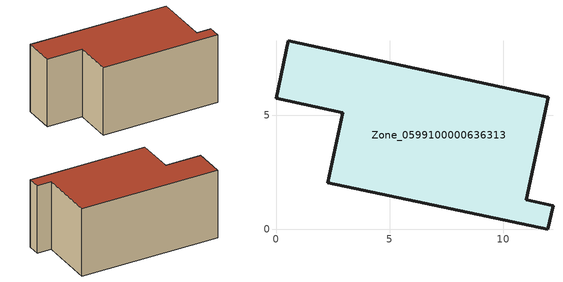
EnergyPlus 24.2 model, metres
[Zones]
Zone_0599100000636313
 floor ground (C_G): 11.95,0 2.27,2.04 2.94,5.12 0,5.75 0.54,8.28 11.97,5.81 11,1.29 12.18,1.03 z0
 wall outside (C_F): 11,1.29 11.97,5.81 0.54,8.28 0,5.75 2.94,5.12 2.27,2.04 11.95,0 12.18,1.03 11,1.29 z0:5.83
 roof outside (C_R): 2.27,2.04 11.95,0 12.18,1.03 11,1.29 11.97,5.81 0.54,8.28 0,5.75 2.94,5.12 z5.83
[BUILDING]
Pand.0599100000636313: North Axis=0; Terrain=City; Loads Convergence Tolerance Value=0.04; Temperature Convergence Tolerance Value=0.4; Solar Distribution=FullExterior; Maximum Number of Warmup Days=25; Minimum Number of Warmup Days=1
[Site:Location]
Rotterdam.The.Hague.AP_ZH_NLD Design_Conditions: Latitude=51.96; Longitude=4.45; Time Zone=1; Elevation=-4.5
[SITE:GROUNDTEMPERATURE:BUILDINGSURFACE]
18, 18, 18, 18, 18, 18, 18, 18, 18, 18, 18, 18
[MATERIAL] Thermal Absorptance=0.9; Solar Absorptance=0.7; Visible Absorptance=0.7
Name | Roughness | Thickness | Conductivity | Density | Specific Heat
G.TC.1975-1991 | MediumSmooth | 0.15 | 0.288461 | 540 | 1210
F.TC.1975-1991 | Rough | 0.3 | 0.230769 | 1920 | 840
R.TC.1975-1991 | MediumRough | 0.2 | 0.153846 | 1500 | 1000
[CONSTRUCTION]
C_G: G.TC.1975-1991
C_F: F.TC.1975-1991
C_R: R.TC.1975-1991
[ZONE]
Zone_0599100000636313: Type=1; Multiplier=1; Ceiling Height=Autocalculate; Volume=Autocalculate; Floor Area=autocalculate; Part of Total Floor Area=Yes
[ZONEINFILTRATION:DESIGNFLOWRATE]
Infil_Zone_0599100000636313: Zone or ZoneList or Space or SpaceList=Zone_0599100000636313; Schedule=AlwaysOn; Design Flow Rate Calculation Method=Flow/Area; Flow Rate per Floor Area=0.003; Constant Term Coefficient=1; Temperature Term Coefficient=0; Velocity Term Coefficient=0; Velocity Squared Term Coefficient=0
[HVACTEMPLATE:ZONE:IDEALLOADSAIRSYSTEM]
Zone_0599100000636313: Maximum Heating Supply Air Temperature=50; Minimum Cooling Supply Air Temperature=13; Maximum Heating Supply Air Humidity Ratio=0.0156; Minimum Cooling Supply Air Humidity Ratio=0.0077; Heating Limit=NoLimit; Cooling Limit=NoLimit; Dehumidification Control Type=ConstantSensibleHeatRatio; Cooling Sensible Heat Ratio=0.7; Dehumidification Setpoint=60; Humidification Control Type=None; Humidification Setpoint=30; Outdoor Air Method=None; Outdoor Air Flow Rate per Person=0.00944; Outdoor Air Flow Rate per Zone Floor Area=0; Outdoor Air Flow Rate per Zone=0; Demand Controlled Ventilation Type=None; Outdoor Air Economizer Type=NoEconomizer; Heat Recovery Type=None; Sensible Heat Recovery Effectiveness=0.7; Latent Heat Recovery Effectiveness=0.65
[ZONECONTROL:THERMOSTAT]
ThermostatControl_Zone_0599100000636313: Zone or ZoneList=Zone_0599100000636313; Control Type Schedule=DualSetpointControlType; Control 1=Thermostat_Zone_0599100000636313; Temperature Difference Between Cutout And Setpoint=0
[THERMOSTATSETPOINT:DUALSETPOINT]
Thermostat_Zone_0599100000636313: Heating Setpoint Temperature Schedule=HeatingSetpoint_Zone_0599100000636313; Cooling Setpoint Temperature Schedule=CoolingSetpoint_Zone_0599100000636313
[SCHEDULE:COMPACT]
HeatingSetpoint_Zone_0599100000636313: Through: 12/31, For: AllDays, Until: 24:00, 21
CoolingSetpoint_Zone_0599100000636313: Through: 12/31, For: AllDays, Until: 24:00, 24
DualSetpointControlType: Through: 12/31, For: AllDays, Until: 24:00, 4
AlwaysOn: Through: 12/31, For: AllDays, Until: 24:00, 1
